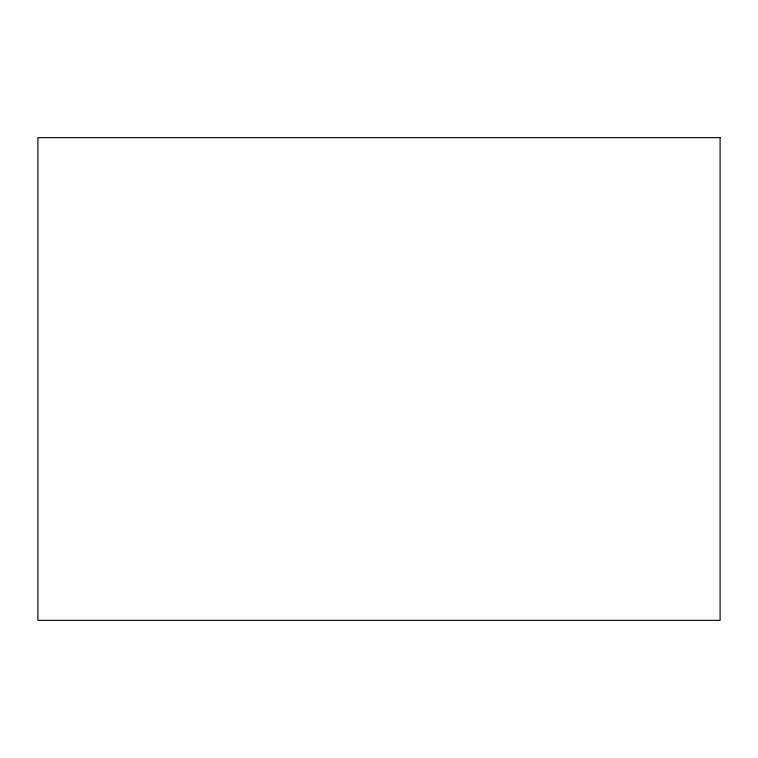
<?xml version="1.0" encoding="UTF-8"?>
<svg xmlns="http://www.w3.org/2000/svg" width="758" height="758" viewBox="0 0 758 758"><rect width="100%" height="100%" fill="white"/><g stroke="black" fill="none" stroke-linecap="round" stroke-linejoin="round"><path stroke-width="1.14" d="M720.1 137.653L37.9 137.653L37.9 620.347L720.1 620.347L720.1 137.653"/></g></svg>
